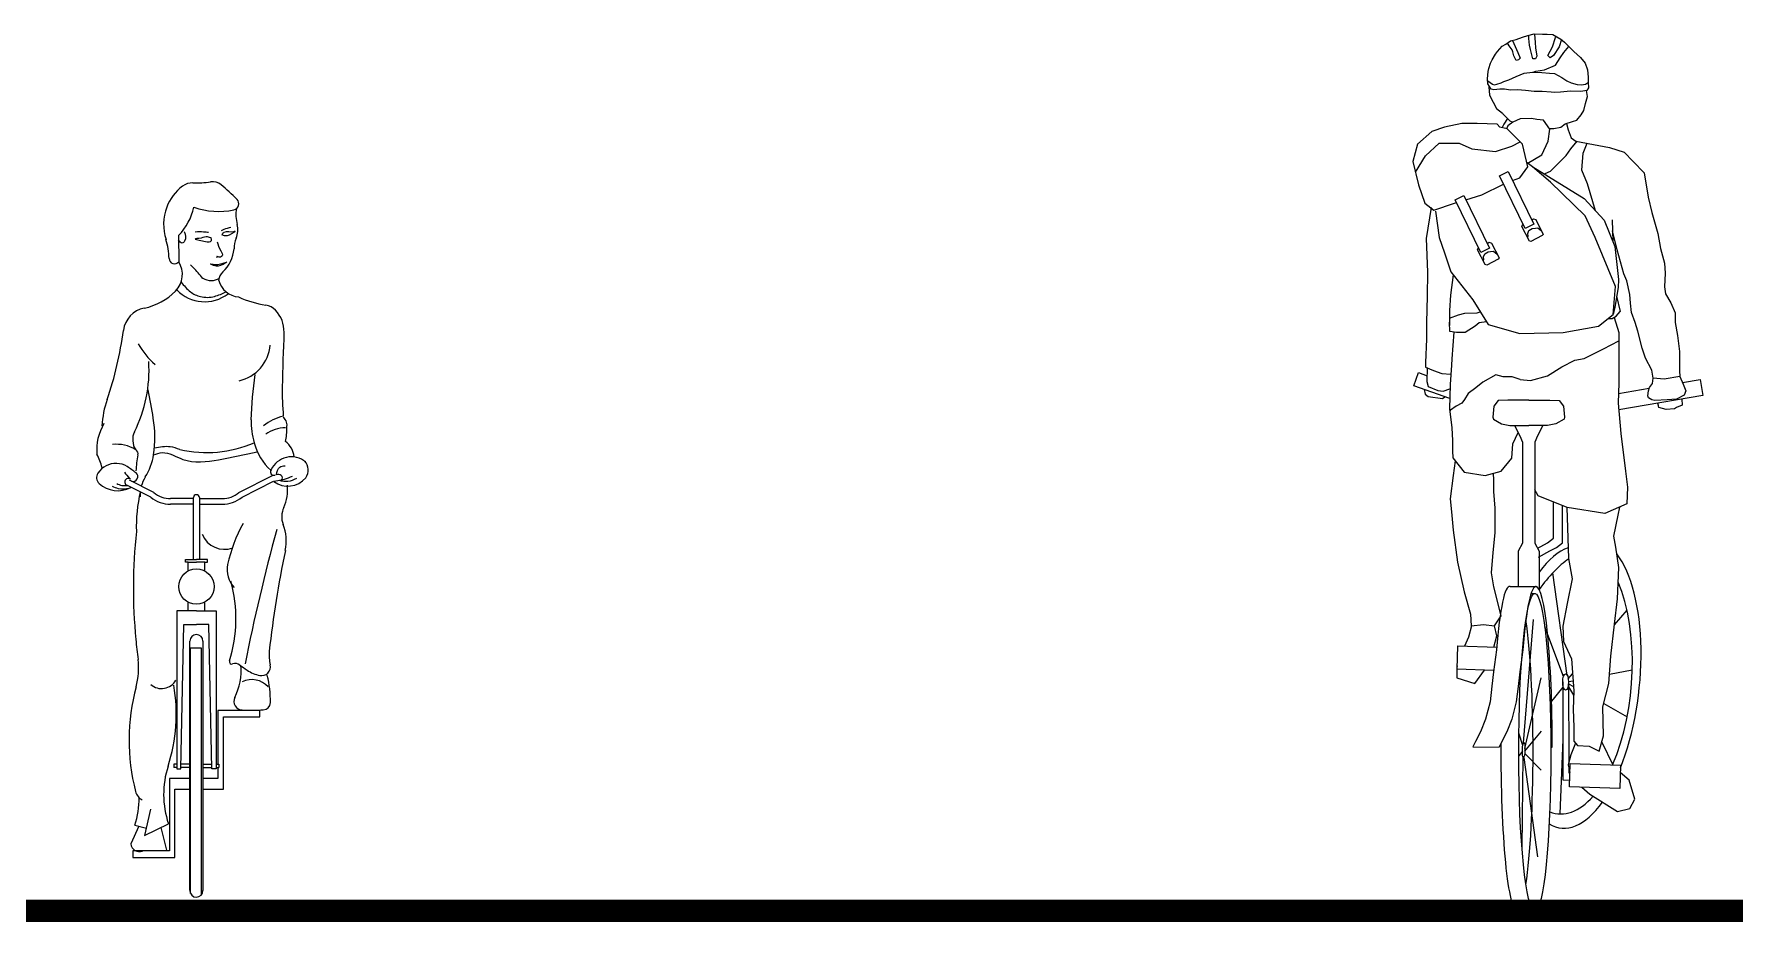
# Model space of a CAD drawing. Header units: millimetres. Extents: x 0 to 35, y -2 to 2.
# Drawn here: x 6.634 to 10.472, y -0.025 to 1.979 of the extents above; entities that cross this region are included whole.
import ezdxf

# ---------------------------------------------------------------- set-up
doc = ezdxf.new("R2010")
doc.units = ezdxf.units.MM
doc.layers.add('45-Biciklisti', color=7, linetype='Continuous')

# ---------------------------------------------------------------- blocks, each defined once
blk = doc.blocks.new('Cyclist 02 - Front view')
for p, q in [((-0.0402, 1.4935), (-0.0399, 1.4341)), ((-0.103, 0.9027), (-0.1567, 0.9301)), ((-0.0961, 0.9132), (-0.1511, 0.9413)), ((0.0961, 0.9132), (0.173, 0.9525)), ((0.103, 0.9027), (0.1741, 0.939)), ((-0.0067, 0.8996), (-0.0581, 0.8996)), ((-0.0067, 0.8871), (-0.0581, 0.8871)), ((-0.0067, 0.7624), (-0.0067, 0.9016)), ((0.0067, 0.9016), (0.0067, 0.7624)), ((0.0067, 0.8996), (0.0581, 0.8996)), ((0.0067, 0.8871), (0.0581, 0.8871)), ((-0.0247, 0.7559), (-0.0247, 0.7624)), ((-0.0247, 0.7624), (0, 0.7624)), ((-0.0187, 0.7559), (-0.0247, 0.7559)), ((-0.0187, 0.7559), (0, 0.7559)), ((-0.0187, 0.7363), (-0.0187, 0.7559)), ((0.0247, 0.7624), (0, 0.7624)), ((0.0187, 0.7559), (0, 0.7559)), ((0.0187, 0.7363), (0.0187, 0.7559)), ((0.0187, 0.7559), (0.0247, 0.7559)), ((0.0247, 0.7559), (0.0247, 0.7624)), ((-0.0187, 0.6462), (-0.0187, 0.6656)), ((0.0187, 0.6462), (0.0187, 0.6656)), ((0, 0.6462), (-0.0444, 0.6462)), ((-0.0444, 0.6462), (-0.0444, 0.2894)), ((-0.0351, 0.2894), (-0.028, 0.6155)), ((-0.028, 0.6155), (0, 0.6155)), ((0, 0.6462), (0.0444, 0.6462)), ((0.028, 0.6155), (0, 0.6155)), ((0.0351, 0.2894), (0.028, 0.6155)), ((0.0444, 0.6462), (0.0444, 0.2894)), ((-0.0148, 0.0147), (-0.0148, 0.5778)), ((0.0148, 0.5778), (0.0148, 0.0148)), ((-0.0133, 0.5625), (0.0108, 0.5625)), ((-0.0133, 0.205), (-0.0133, 0.5625)), ((0.0108, 0.5625), (0.0108, 0.0047)), ((0.1431, 0.4216), (0.0485, 0.4216)), ((0.0485, 0.4216), (0.0485, 0.2998)), ((0.061, 0.2437), (0.061, 0.4071)), ((0.061, 0.4071), (0.1431, 0.4071)), ((0.1431, 0.4071), (0.1431, 0.4216)), ((-0.0506, 0.2998), (-0.0506, 0.2927)), ((-0.0444, 0.2998), (-0.0506, 0.2998)), ((-0.0444, 0.2927), (-0.0506, 0.2927)), ((-0.0444, 0.2894), (-0.0351, 0.2894)), ((-0.0148, 0.2927), (-0.0351, 0.2927)), ((-0.0148, 0.2998), (-0.0349, 0.2998)), ((0.0148, 0.2998), (0.0349, 0.2998)), ((0.0148, 0.2927), (0.0351, 0.2927)), ((0.0444, 0.2894), (0.0351, 0.2894)), ((0.0444, 0.2998), (0.0506, 0.2998)), ((0.0444, 0.2927), (0.0506, 0.2927)), ((0.0485, 0.2927), (0.0485, 0.2675)), ((0.0506, 0.2998), (0.0506, 0.2927)), ((-0.0148, 0.2675), (-0.061, 0.2675)), ((-0.061, 0.2675), (-0.061, 0.1042)), ((-0.0485, 0.0896), (-0.0485, 0.2437)), ((-0.0485, 0.2437), (-0.0148, 0.2437)), ((0.0485, 0.2675), (0.0148, 0.2675)), ((0.0148, 0.2437), (0.061, 0.2437)), ((-0.1032, 0.1987), (-0.117, 0.1391)), ((-0.0133, 0.0082), (-0.0133, 0.205)), ((-0.1302, 0.1605), (-0.148, 0.12)), ((-0.1388, 0.1626), (-0.1124, 0.156)), ((-0.117, 0.1391), (-0.0631, 0.1658)), ((-0.0799, 0.1575), (-0.0675, 0.1063)), ((-0.061, 0.1042), (-0.1431, 0.1042)), ((-0.1431, 0.1042), (-0.1431, 0.0896)), ((-0.1431, 0.0896), (-0.0485, 0.0896))]:
    blk.add_line(p, q)
blk.add_circle((0, 0.7009), 0.04)
for centre, radius, start, end in [((-0.0086, 1.5737), 0.0384, 88.9539, 126.6528), ((-0.003, 1.8775), 0.2655, 268.9539, 277.5801), ((0.0361, 1.5833), 0.0313, 51.2415, 97.5801), ((0.0306, 1.521), 0.104, 126.6528, 159.7977), ((-0.1849, 1.308), 0.3843, 43.9624, 51.2415), ((0.0815, 1.565), 0.0142, 281.8556, 43.9624), ((0.0384, 1.5181), 0.1123, 159.7977, 197.7323), ((-0.1354, 1.5868), 0.1333, 315.5938, 347.2165), ((0.0504, 1.7131), 0.1656, 250.257, 281.8556), ((0.1734, 1.5398), 0.0842, 170.3634, 195.0061), ((0.0472, 1.506), 0.0465, 335.7668, 15.0061), ((-0.2099, 1.4387), 0.1483, 1.0186, 17.7323), ((0.0052, 1.4697), 0.0801, 312.8373, 355.3417), ((0.1375, 1.4654), 0.0525, 155.7668, 182.3257), ((-0.0494, 1.4416), 0.0121, 181.0186, 321.7529), ((-0.0851, 1.4053), 0.0536, 315.506, 32.3976), ((0.0332, 1.4298), 0.0381, 240.6113, 300.101), ((0.0797, 1.3893), 0.0296, 132.8373, 174.7449), ((0.1003, 1.4062), 0.052, 195.8127, 264.2714), ((-0.1446, 1.4638), 0.137, 281.3513, 315.506), ((0.0185, 1.4309), 0.0871, 223.8434, 307.423), ((0.1963, 1.5792), 0.2464, 245.7507, 260.7562), ((-0.106, 1.2715), 0.0591, 101.3513, 172.5433), ((0.1505, 1.2976), 0.0388, 43.9972, 80.7562), ((0.1291, 1.2769), 0.0687, 358.1662, 43.9972), ((-0.951, 1.3821), 0.793, 340.915, 352.5433), ((4.7464, 1.0664), 4.5535, 177.379, 178.9282), ((0.0293, 1.3401), 0.1847, 209.5731, 228.4588), ((0.0758, 1.2542), 0.0913, 282.9664, 354.8986), ((-0.419, 1.1893), 0.3121, 333.5256, 3.5328), ((0.9775, 1.0551), 0.8546, 171.6209, 178.4973), ((0.7907, 1.1404), 0.5971, 178.9282, 185.291), ((0.0089, 1.05), 0.2226, 160.915, 176.4186), ((-1.6059, 0.8344), 1.5287, 9.2791, 11.7243), ((-0.3595, 1.038), 0.2658, 351.4332, 9.2791), ((0.2915, 1.0739), 0.1683, 178.7859, 196.7257), ((0.2163, 0.9884), 0.099, 101.72, 130.725), ((0.1817, 1.065), 0.0228, 344.8981, 50.7086), ((-0.111, 1.01), 0.1139, 149.0044, 185.2269), ((-0.1039, 1.0324), 0.0399, 153.5256, 214.8149), ((0.1995, 0.988), 0.0711, 88.7756, 127.237), ((0.0846, 1.0536), 0.1193, 347.9242, 2.6289), ((-0.4259, 0.9046), 0.2228, 16.8667, 25.2365), ((-0.1799, 0.9401), 0.0819, 58.0687, 96.6544), ((-0.1423, 1.0005), 0.0107, 347.4039, 58.0687), ((0.0546, 0.9565), 0.191, 167.4039, 178.2608), ((-0.2259, 1.0179), 0.1307, 327.828, 351.4332), ((0.0232, 1.2749), 0.2714, 257.1425, 293.2501), ((0.253, 1.0577), 0.1268, 194.6991, 227.997), ((0.169, 0.9882), 0.0517, 5.915, 51.4017), ((-0.1808, 0.929), 0.0499, 88.7072, 145.8605), ((-0.1807, 0.9334), 0.0455, 57.1107, 88.7072), ((-0.2973, 0.753), 0.2603, 51.7822, 57.1107), ((0.1751, 0.96), 0.00782, 147.7305, 291.9268), ((0.2145, 0.9436), 0.0503, 50.3328, 155.7935), ((0.2219, 0.964), 0.0304, 324.8541, 41.9912), ((-0.2071, 0.9469), 0.0181, 145.8605, 227.8915), ((-0.1773, 0.9799), 0.0626, 227.8915, 297.6316), ((-0.1535, 0.937), 0.00818, 50.922, 254.4984), ((-0.143, 0.949), 0.0109, 252.573, 51.7822), ((-0.0525, 0.9087), 0.0742, 147.828, 165.2966), ((0.2065, 0.9802), 0.0526, 232.9308, 320.0679), ((0.2041, 0.7902), 0.1509, 94.456, 101.1762), ((0.1855, 0.9458), 0.00848, 323.1819, 124.2573), ((0.105, 0.9192), 0.1008, 336.6065, 6.0893), ((0.213, 0.836), 0.3486, 166.897, 181.7973), ((-0.0525, 0.9087), 0.0742, 175.4167, 183.9963), ((-0.0581, 0.9593), 0.0723, 231.6488, 270), ((-0.0581, 0.9593), 0.0598, 230.5198, 270), ((0, 0.9016), 0.00667, 0, 180), ((0.0581, 0.9593), 0.0598, 270, 309.4802), ((0.0581, 0.9593), 0.0723, 270, 308.3512), ((0.2385, 0.8583), 0.0461, 153.0048, 201.5746), ((1.0449, 0.6976), 1.1872, 173.8369, 185.6022), ((0.0632, 0.8386), 0.0536, 201.1644, 290.999), ((0.3869, 0.6836), 0.3234, 150.3762, 168.0371), ((4.2461, -0.2926), 4.2167, 164.5637, 168.7995), ((0.0997, 0.8034), 0.1031, 348.338, 21.5746), ((2.7291, 0.2607), 2.5817, 168.338, 173.4497), ((0.1275, 0.7386), 0.0583, 168.0371, 223.1855), ((-0.2292, 0.6291), 0.3185, 342.45, 15.2475), ((1.6705, 0.759), 1.8159, 185.6022, 187.0391), ((0, 0.5778), 0.0148, 0, 180), ((0.2742, 0.5475), 0.1102, 175.9575, 192.2177), ((-0.2909, 0.5168), 0.1605, 344.8759, 7.0391), ((0.0797, 0.5314), 0.00537, 162.45, 288.2624), ((0.0873, 0.5084), 0.0189, 54.2694, 108.2624), ((-0.0336, 0.5111), 0.1345, 333.3036, 5.4016), ((0.5271, 1.1199), 0.7344, 234.2694, 235.8205), ((0.1587, 0.5773), 0.0786, 235.8205, 258.4947), ((0.147, 0.5199), 0.02, 258.4947, 12.2177), ((-0.064, 0.4433), 0.2311, 358.9341, 14.3203), ((0.3103, 0.3543), 0.4623, 164.8759, 194.5269), ((-0.0786, 0.508), 0.0372, 229.0925, 330.5445), ((-0.4324, 0.4137), 0.387, 342.2286, 9.589), ((0.1252, 0.4406), 0.0503, 42.7669, 115.8327), ((0.104, 0.4419), 0.0195, 153.3036, 268.9341), ((0.1214, 1.3755), 0.9533, 268.9341, 271.7782), ((0.1504, 0.4393), 0.0166, 271.7782, 358.9341), ((0.1347, 0.2319), 0.2086, 162.2286, 198.4838), ((-0.1086, 0.2458), 0.0296, 194.5269, 242.4999), ((-0.3317, 0.2239), 0.2025, 342.3792, 0.1996), ((-0.1285, 0.1223), 0.0196, 186.6984, 290.7989), ((0, 0.0148), 0.0148, 180.568, 0)]:
    blk.add_arc(centre, radius, start, end)
for points in [[(-0.0274, 1.5021), (-0.0267, 1.4804), (-0.0324, 1.4762), (-0.0402, 1.4835)], [(0.0276, 1.4997), (0.0163, 1.501), (-0.0026, 1.501)], [(0.0776, 1.5114), (0.0622, 1.5066), (0.0558, 1.5034)], [(0.0583, 1.4964), (0.0629, 1.501), (0.0847, 1.5024), (0.0869, 1.5031), (0.074, 1.494), (0.0651, 1.4923), (0.0574, 1.4951)], [(0.0341, 1.4864), (0.025, 1.4903), (0.0104, 1.4875), (-0.0029, 1.4852), (0.0065, 1.4829), (0.0203, 1.4796), (0.0338, 1.4821), (0.034, 1.4854)], [(0.0467, 1.4792), (0.0549, 1.4587), (0.0583, 1.4473), (0.0491, 1.4449), (0.047, 1.4463), (0.0453, 1.4431)], [(0.0144, 1.3965), (-0.0071, 1.4211), (-0.0133, 1.427)], [(0.0314, 1.4293), (0.0449, 1.4246), (0.0651, 1.4312), (0.0686, 1.4336)], [(0.0314, 1.4293), (0.0448, 1.428), (0.0577, 1.4298), (0.0681, 1.4333)], [(-0.0344, 1.3881), (-0.0136, 1.3662), (0.0092, 1.3553), (0.0408, 1.3559), (0.0669, 1.3663)], [(-0.0967, 0.9984), (-0.0772, 1.0033), (-0.0308, 0.9881), (0.05, 0.9872), (0.1374, 1.0054)], [(-0.0372, 1.0102), (-0.0589, 1.0162), (-0.0948, 1.0134)], [(0.1808, 0.9528), (0.1883, 0.9706), (0.2, 0.9734)], [(-0.1903, 0.9279), (-0.1767, 0.9224), (-0.1514, 0.9229)], [(-0.1799, 0.9337), (-0.1683, 0.9293), (-0.1557, 0.9291)], [(-0.1625, 0.9594), (-0.1509, 0.9447)], [(0.2257, 0.945), (0.2066, 0.9381), (0.1872, 0.9402)], [(0.2164, 0.9493), (0.1982, 0.9427), (0.1923, 0.9407)]]:
    blk.add_spline(points, degree=3)
blk = doc.blocks.new('Cyclist 03 - Rear view')
for p, q in [((-0.0452, 1.9562), (-0.0345, 1.9633)), ((-0.0397, 1.9563), (-0.0407, 1.9591)), ((-0.0345, 1.9633), (-0.0216, 1.9668)), ((-0.0305, 1.9644), (-0.0181, 1.9375)), ((-0.0216, 1.9668), (-0.0074, 1.9718)), ((-0.0074, 1.9718), (0.004, 1.9754)), ((0.004, 1.9754), (0.0183, 1.979)), ((0.0064, 1.9685), (0.0064, 1.976)), ((0.0083, 1.9535), (0.0064, 1.9685)), ((0.0183, 1.979), (0.0375, 1.9789)), ((0.0196, 1.9789), (0.0206, 1.96)), ((0.0206, 1.96), (0.0215, 1.9478)), ((0.0375, 1.9789), (0.0479, 1.9789)), ((0.0479, 1.9789), (0.0611, 1.9775)), ((0.0601, 1.9497), (0.0667, 1.9713)), ((0.0611, 1.9775), (0.0789, 1.9676)), ((0.0667, 1.9713), (0.068, 1.9736)), ((0.0803, 1.9663), (0.0752, 1.9497)), ((0.0789, 1.9676), (0.0868, 1.9604)), ((0.0868, 1.9604), (0.096, 1.9512)), ((-0.0801, 1.9134), (-0.0758, 1.9205)), ((-0.0758, 1.9205), (-0.0687, 1.9334)), ((-0.0687, 1.9334), (-0.0644, 1.9398)), ((-0.0644, 1.9398), (-0.0537, 1.9512)), ((-0.0537, 1.9512), (-0.0452, 1.9562)), ((-0.0378, 1.9525), (-0.0397, 1.9563)), ((-0.0312, 1.9431), (-0.0378, 1.9525)), ((-0.0294, 1.9384), (-0.0312, 1.9431)), ((-0.0275, 1.9299), (-0.0294, 1.9384)), ((-0.0223, 1.9191), (-0.0275, 1.9299)), ((-0.0168, 1.9205), (-0.0223, 1.9191)), ((-0.0181, 1.9375), (-0.0133, 1.9243)), ((-0.0133, 1.9243), (-0.0168, 1.9205)), ((0.0102, 1.944), (0.0083, 1.9535)), ((0.0156, 1.9233), (0.0102, 1.944)), ((0.0218, 1.9226), (0.0156, 1.9233)), ((0.0215, 1.9478), (0.0246, 1.9288)), ((0.0246, 1.9288), (0.0218, 1.9226)), ((0.0494, 1.9302), (0.0601, 1.9497)), ((0.0549, 1.9253), (0.0494, 1.9302)), ((0.0625, 1.9308), (0.0549, 1.9253)), ((0.0752, 1.9497), (0.0625, 1.9308)), ((0.0667, 1.9083), (0.0771, 1.9252)), ((0.0771, 1.9252), (0.0856, 1.9375)), ((0.0856, 1.9375), (0.0967, 1.9505)), ((0.096, 1.9512), (0.1082, 1.9398)), ((0.1082, 1.9398), (0.1231, 1.9262)), ((0.1231, 1.9262), (0.1338, 1.9134)), ((-0.0865, 1.8778), (-0.0851, 1.8942)), ((-0.0851, 1.8942), (-0.0837, 1.9013)), ((-0.0837, 1.9013), (-0.0801, 1.9134)), ((-0.0388, 1.8753), (-0.0218, 1.8829)), ((-0.0218, 1.8829), (-0.0039, 1.8904)), ((-0.0039, 1.8904), (0.0149, 1.8932)), ((0.0149, 1.8932), (0.0356, 1.8923)), ((0.0166, 1.8931), (0.0225, 1.8951)), ((0.0225, 1.8951), (0.0422, 1.8979)), ((0.0356, 1.8923), (0.0535, 1.8904)), ((0.0422, 1.8979), (0.0667, 1.9083)), ((0.0535, 1.8904), (0.0648, 1.8895)), ((0.0648, 1.8895), (0.0809, 1.881)), ((0.0809, 1.881), (0.0922, 1.8735)), ((0.1338, 1.9134), (0.1388, 1.8984)), ((0.1388, 1.8984), (0.1402, 1.8813)), ((0.1402, 1.8813), (0.1402, 1.8699)), ((-0.0858, 1.8664), (-0.0865, 1.8778)), ((-0.0862, 1.8734), (-0.0755, 1.8659)), ((-0.0822, 1.8607), (-0.0858, 1.8664)), ((-0.0834, 1.8596), (-0.0823, 1.8413)), ((-0.0787, 1.8543), (-0.0822, 1.8607)), ((-0.0723, 1.8528), (-0.0787, 1.8543)), ((-0.0755, 1.8659), (-0.0717, 1.864)), ((-0.0587, 1.8543), (-0.0723, 1.8528)), ((-0.0717, 1.864), (-0.0652, 1.8659)), ((-0.0652, 1.8659), (-0.0557, 1.8687)), ((-0.048, 1.8543), (-0.0587, 1.8543)), ((-0.0557, 1.8687), (-0.0501, 1.8716)), ((-0.0501, 1.8716), (-0.0388, 1.8753)), ((-0.0345, 1.8521), (-0.048, 1.8543)), ((-0.0188, 1.8528), (-0.0345, 1.8521)), ((-0.0009, 1.8514), (-0.0188, 1.8528)), ((0.0183, 1.8493), (-0.0009, 1.8514)), ((0.0368, 1.8493), (0.0183, 1.8493)), ((0.0568, 1.8478), (0.0368, 1.8493)), ((0.0654, 1.8471), (0.0568, 1.8478)), ((0.0782, 1.8478), (0.0654, 1.8471)), ((0.1003, 1.85), (0.0782, 1.8478)), ((0.0922, 1.8735), (0.1025, 1.8687)), ((0.1238, 1.8493), (0.1003, 1.85)), ((0.1025, 1.8687), (0.1157, 1.865)), ((0.1157, 1.865), (0.1251, 1.864)), ((0.1374, 1.8514), (0.1238, 1.8493)), ((0.1251, 1.864), (0.1345, 1.8659)), ((0.1345, 1.8659), (0.1393, 1.8687)), ((0.1387, 1.8383), (0.1367, 1.8513)), ((0.141, 1.8578), (0.1374, 1.8514)), ((0.1393, 1.8687), (0.1403, 1.8694)), ((0.1402, 1.8699), (0.141, 1.8578)), ((-0.0823, 1.8413), (-0.0742, 1.825)), ((-0.0742, 1.825), (-0.0661, 1.8108)), ((-0.0661, 1.8108), (-0.0528, 1.8006)), ((0.1244, 1.7966), (0.1305, 1.8067)), ((0.1305, 1.8067), (0.1346, 1.822)), ((0.1346, 1.822), (0.1387, 1.8383)), ((-0.1834, 1.769), (-0.212, 1.7588)), ((-0.1446, 1.7772), (-0.1834, 1.769)), ((-0.1098, 1.7772), (-0.1446, 1.7772)), ((-0.0648, 1.7752), (-0.1098, 1.7772)), ((-0.0587, 1.769), (-0.0648, 1.7752)), ((-0.0423, 1.765), (-0.0587, 1.769)), ((-0.0496, 1.7755), (-0.0536, 1.7678)), ((-0.0528, 1.8006), (-0.0518, 1.7986)), ((-0.0518, 1.7986), (-0.0365, 1.7833)), ((-0.0418, 1.7886), (-0.0496, 1.7755)), ((-0.0406, 1.7721), (-0.0436, 1.7653)), ((-0.0294, 1.7803), (-0.0406, 1.7721)), ((-0.0365, 1.7833), (-0.0297, 1.7801)), ((-0.0131, 1.7874), (-0.0294, 1.7803)), ((0.0124, 1.7884), (-0.0131, 1.7874)), ((0.0246, 1.7864), (0.0124, 1.7884)), ((0.0399, 1.7843), (0.0246, 1.7864)), ((0.0541, 1.764), (0.0399, 1.7843)), ((0.053, 1.7655), (0.0633, 1.766)), ((0.0633, 1.766), (0.0786, 1.7691)), ((0.0786, 1.7691), (0.0888, 1.7762)), ((0.0888, 1.7762), (0.1051, 1.7813)), ((0.0919, 1.7772), (0.0956, 1.7624)), ((0.1051, 1.7813), (0.1152, 1.7843)), ((0.1152, 1.7843), (0.1244, 1.7966)), ((-0.2447, 1.7302), (-0.255, 1.6914)), ((-0.212, 1.7588), (-0.2447, 1.7302)), ((-0.2263, 1.7037), (-0.1957, 1.7323)), ((-0.1957, 1.7323), (-0.1507, 1.7323)), ((-0.1507, 1.7323), (-0.1221, 1.72)), ((-0.0076, 1.7302), (-0.0423, 1.765)), ((-0.0321, 1.7261), (-0.013, 1.7357)), ((0.0047, 1.6792), (-0.0076, 1.7302)), ((0.0358, 1.706), (0.0501, 1.7375)), ((0.0501, 1.7375), (0.0541, 1.764)), ((0.0956, 1.7624), (0.1021, 1.7449)), ((0.1011, 1.7202), (0.1158, 1.7368)), ((0.1021, 1.7449), (0.113, 1.7373)), ((0.113, 1.7373), (0.1643, 1.7275)), ((0.1291, 1.71), (0.1381, 1.7325)), ((0.1643, 1.7275), (0.1883, 1.7231)), ((-0.255, 1.6914), (-0.2427, 1.6383)), ((-0.2488, 1.6669), (-0.2263, 1.7037)), ((-0.1221, 1.72), (-0.0689, 1.7139)), ((-0.0689, 1.7139), (-0.0321, 1.7261)), ((0.0032, 1.6866), (0.0358, 1.706)), ((0.0552, 1.6693), (0.0909, 1.7049)), ((0.0909, 1.7049), (0.1011, 1.7202)), ((0.1266, 1.6718), (0.1291, 1.71)), ((0.1883, 1.7231), (0.2221, 1.7122)), ((0.2221, 1.7122), (0.2418, 1.6915)), ((0.2418, 1.6915), (0.2669, 1.6654)), ((-0.0592, 1.6591), (-0.0398, 1.6686)), ((-0.0015, 1.5404), (-0.0592, 1.6591)), ((-0.0398, 1.6686), (0.0179, 1.5499)), ((-0.03, 1.6483), (-0.0137, 1.6546)), ((-0.0137, 1.6546), (0.0047, 1.6792)), ((0.0149, 1.6792), (0.0025, 1.6882)), ((0.0029, 1.6864), (0.0032, 1.6866)), ((0.0558, 1.6444), (0.0149, 1.6792)), ((0.0153, 1.6789), (0.1314, 1.6077)), ((0.0433, 1.6643), (0.0552, 1.6693)), ((0.1393, 1.6412), (0.1266, 1.6718)), ((0.2669, 1.6654), (0.2756, 1.6109)), ((-0.2427, 1.6383), (-0.2284, 1.5974)), ((-0.1593, 1.6048), (-0.1399, 1.6143)), ((-0.1399, 1.6143), (-0.0822, 1.4956)), ((-0.1354, 1.6051), (-0.0996, 1.6158)), ((-0.0996, 1.6158), (-0.0505, 1.6403)), ((-0.0505, 1.6403), (-0.0501, 1.6405)), ((0.1335, 1.5688), (0.0558, 1.6444)), ((0.1568, 1.58), (0.1393, 1.6412)), ((-0.2284, 1.5974), (-0.2079, 1.5811)), ((-0.2136, 1.5878), (-0.2253, 1.5176)), ((-0.2079, 1.5811), (-0.1609, 1.5974)), ((-0.2039, 1.5791), (-0.1957, 1.5198)), ((-0.1609, 1.5974), (-0.1561, 1.5989)), ((-0.1016, 1.4862), (-0.1593, 1.6048)), ((0.1314, 1.6077), (0.1764, 1.5586)), ((0.2756, 1.6109), (0.2843, 1.576)), ((0.2843, 1.576), (0.2975, 1.5285)), ((-0.0095, 1.5447), (-0.0079, 1.5483)), ((0.008, 1.5115), (-0.0095, 1.5447)), ((-0.0079, 1.5483), (-0.0059, 1.5494)), ((0.0179, 1.5499), (-0.0015, 1.5404)), ((0.0041, 1.5288), (0.0068, 1.5357)), ((0.0068, 1.5357), (0.0142, 1.5402)), ((0.0132, 1.5596), (0.0172, 1.5617)), ((0.0142, 1.5402), (0.0218, 1.5411)), ((0.0172, 1.5617), (0.0222, 1.5601)), ((0.0218, 1.5411), (0.0267, 1.5416)), ((0.0222, 1.5601), (0.0391, 1.5265)), ((0.0267, 1.5416), (0.035, 1.5348)), ((0.156, 1.5198), (0.1335, 1.5688)), ((0.1764, 1.5586), (0.201, 1.4994)), ((0.1949, 1.5595), (0.1962, 1.5109)), ((-0.2253, 1.5176), (-0.2218, 1.4415)), ((-0.1957, 1.5198), (-0.1834, 1.4851)), ((-0.0874, 1.5063), (-0.0826, 1.5089)), ((-0.0826, 1.5089), (-0.0776, 1.5072)), ((-0.0776, 1.5072), (-0.0606, 1.4737)), ((0.0037, 1.5198), (0.0049, 1.523)), ((0.0049, 1.523), (0.0041, 1.5288)), ((0.0113, 1.5104), (0.008, 1.5115)), ((0.0369, 1.524), (0.0113, 1.5104)), ((0.0391, 1.5265), (0.0369, 1.524)), ((0.202, 1.4091), (0.156, 1.5198)), ((0.2058, 1.492), (0.1956, 1.5348)), ((0.201, 1.4994), (0.2086, 1.4253)), ((0.2975, 1.5285), (0.304, 1.4947)), ((-0.1834, 1.4851), (-0.1691, 1.4422)), ((-0.1092, 1.4919), (-0.1076, 1.4955)), ((-0.0917, 1.4586), (-0.1092, 1.4919)), ((-0.1076, 1.4955), (-0.1064, 1.4961)), ((-0.0822, 1.4956), (-0.1016, 1.4862)), ((-0.0961, 1.4669), (-0.0948, 1.4702)), ((-0.0957, 1.476), (-0.0929, 1.4829)), ((-0.0948, 1.4702), (-0.0957, 1.476)), ((-0.0929, 1.4829), (-0.0855, 1.4873)), ((-0.0884, 1.4575), (-0.0917, 1.4586)), ((-0.0628, 1.4712), (-0.0884, 1.4575)), ((-0.0855, 1.4873), (-0.0798, 1.488)), ((-0.0798, 1.488), (-0.0731, 1.4888)), ((-0.0731, 1.4888), (-0.0648, 1.4819)), ((-0.0606, 1.4737), (-0.0628, 1.4712)), ((0.2211, 1.438), (0.2058, 1.492)), ((0.304, 1.4947), (0.3128, 1.462)), ((0.3128, 1.462), (0.3139, 1.4391)), ((-0.2218, 1.4415), (-0.223, 1.3876)), ((-0.1638, 1.4353), (-0.1703, 1.3899)), ((-0.1691, 1.4422), (-0.12, 1.3789)), ((0.2086, 1.4253), (0.2079, 1.4069)), ((0.2277, 1.4217), (0.2211, 1.438)), ((0.2342, 1.3912), (0.2277, 1.4217)), ((0.3139, 1.4391), (0.3128, 1.4086)), ((-0.223, 1.3876), (-0.2242, 1.3279)), ((-0.1703, 1.3899), (-0.1726, 1.3548)), ((0.1969, 1.3462), (0.202, 1.4091)), ((0.2079, 1.4069), (0.201, 1.3625)), ((0.2047, 1.387), (0.2129, 1.3526)), ((0.2364, 1.3715), (0.2342, 1.3912)), ((0.3128, 1.4086), (0.3149, 1.3923)), ((0.3149, 1.3923), (0.3269, 1.3726)), ((-0.1726, 1.3548), (-0.1726, 1.3209)), ((-0.1726, 1.338), (-0.152, 1.3449)), ((-0.152, 1.3449), (-0.1379, 1.349)), ((-0.1379, 1.349), (-0.1096, 1.3496)), ((-0.12, 1.3789), (-0.0853, 1.3237)), ((-0.1096, 1.3496), (-0.1033, 1.3523)), ((0.1642, 1.3196), (0.1969, 1.3462)), ((0.201, 1.3625), (0.1969, 1.3462)), ((0.2036, 1.3423), (0.2129, 1.3526)), ((0.2386, 1.3508), (0.2364, 1.3715)), ((0.2462, 1.3279), (0.2386, 1.3508)), ((0.3269, 1.3726), (0.3368, 1.3497)), ((0.3368, 1.3497), (0.3368, 1.3279)), ((-0.2242, 1.3279), (-0.2242, 1.2904)), ((-0.1716, 1.3075), (-0.1726, 1.3284)), ((-0.1565, 1.3053), (-0.1716, 1.3075)), ((-0.1627, 1.3062), (-0.1669, 1.2457)), ((-0.1372, 1.3053), (-0.1565, 1.3053)), ((-0.1143, 1.3194), (-0.1372, 1.3053)), ((-0.1056, 1.3268), (-0.1143, 1.3194)), ((-0.0889, 1.3294), (-0.1056, 1.3268)), ((-0.0853, 1.3237), (-0.0137, 1.3033)), ((-0.0137, 1.3033), (0.0844, 1.3053)), ((0.0844, 1.3053), (0.1642, 1.3196)), ((0.1853, 1.3367), (0.1945, 1.3367)), ((0.1945, 1.3367), (0.2036, 1.3423)), ((0.1991, 1.3395), (0.2096, 1.305)), ((0.2096, 1.305), (0.2096, 1.2444)), ((0.2528, 1.3083), (0.2462, 1.3279)), ((0.2626, 1.2702), (0.2528, 1.3083)), ((0.3368, 1.3279), (0.3422, 1.2985)), ((-0.2242, 1.2904), (-0.2265, 1.2377)), ((0.1315, 1.2463), (0.1751, 1.2687)), ((0.1751, 1.2687), (0.2096, 1.2864)), ((0.2702, 1.2473), (0.2626, 1.2702)), ((0.3422, 1.2985), (0.3466, 1.2625)), ((-0.2265, 1.2377), (-0.2265, 1.2272)), ((-0.1676, 1.2313), (-0.1711, 1.1883)), ((-0.1669, 1.2457), (-0.1676, 1.2313)), ((0.0808, 1.2275), (0.1103, 1.2428)), ((0.1103, 1.2428), (0.1315, 1.2463)), ((0.2096, 1.2444), (0.2096, 1.192)), ((0.2844, 1.22), (0.2702, 1.2473)), ((0.3466, 1.2625), (0.3466, 1.2189)), ((-0.2526, 1.1852), (-0.2426, 1.215)), ((-0.2426, 1.215), (-0.223, 1.2077)), ((-0.2265, 1.2272), (-0.2085, 1.2199)), ((-0.2227, 1.226), (-0.2233, 1.1949)), ((-0.2233, 1.1949), (-0.2204, 1.1835)), ((-0.2085, 1.2199), (-0.1897, 1.2131)), ((-0.1897, 1.2131), (-0.1692, 1.2116)), ((-0.0973, 1.1933), (-0.1126, 1.1803)), ((-0.0678, 1.2098), (-0.0973, 1.1933)), ((-0.0513, 1.2051), (-0.0678, 1.2098)), ((-0.0313, 1.2051), (-0.0513, 1.2051)), ((-0.0132, 1.1996), (-0.0313, 1.2051)), ((-0.0132, 1.1996), (0.0106, 1.1971)), ((0.0106, 1.1971), (0.0489, 1.2074)), ((0.0489, 1.2074), (0.0808, 1.2275)), ((0.2096, 1.192), (0.208, 1.1461)), ((0.2787, 1.1813), (0.2858, 1.1899)), ((0.2869, 1.2026), (0.2844, 1.22)), ((0.2858, 1.1899), (0.2869, 1.2026)), ((0.3122, 1.1998), (0.2869, 1.2026)), ((0.3471, 1.2064), (0.3122, 1.1998)), ((0.3466, 1.2189), (0.3471, 1.2064)), ((0.3471, 1.2064), (0.3552, 1.189)), ((0.3536, 1.1924), (0.393, 1.1991)), ((0.393, 1.1991), (0.3992, 1.1629)), ((-0.1718, 1.1562), (-0.2526, 1.1852)), ((-0.2298, 1.177), (-0.2272, 1.1664)), ((-0.2272, 1.1664), (-0.2205, 1.1609)), ((-0.2205, 1.1609), (-0.1884, 1.1565)), ((-0.2204, 1.1835), (-0.1988, 1.1744)), ((-0.1988, 1.1744), (-0.1868, 1.1727)), ((-0.1884, 1.1565), (-0.1831, 1.1603)), ((-0.1868, 1.1727), (-0.1713, 1.1782)), ((-0.1711, 1.1883), (-0.1724, 1.133)), ((-0.1386, 1.1544), (-0.1445, 1.1461)), ((-0.1303, 1.1674), (-0.1386, 1.1544)), ((-0.1126, 1.1803), (-0.1303, 1.1674)), ((-0.0622, 1.1517), (-0.0721, 1.1392)), ((-0.041, 1.1529), (-0.0622, 1.1517)), ((0.0063, 1.1529), (-0.041, 1.1529)), ((0.0063, 1.1529), (0.0537, 1.1529)), ((0.0537, 1.1529), (0.0748, 1.1517)), ((0.0748, 1.1517), (0.0848, 1.1392)), ((0.2088, 1.1678), (0.2783, 1.1796)), ((0.3992, 1.1629), (0.2095, 1.1306)), ((0.2754, 1.1625), (0.2765, 1.1736)), ((0.2765, 1.1581), (0.2754, 1.1625)), ((0.2765, 1.1736), (0.2787, 1.1813)), ((0.2843, 1.1537), (0.2765, 1.1581)), ((0.2909, 1.1515), (0.2843, 1.1537)), ((0.3186, 1.1537), (0.2909, 1.1515)), ((0.3396, 1.1548), (0.3186, 1.1537)), ((0.3573, 1.1636), (0.3396, 1.1548)), ((0.3518, 1.1548), (0.3529, 1.1415)), ((0.3552, 1.189), (0.3606, 1.1736)), ((0.3606, 1.1736), (0.3573, 1.1636)), ((-0.1724, 1.133), (-0.1669, 1.0904)), ((-0.1704, 1.1297), (-0.1716, 1.1271)), ((-0.1574, 1.1391), (-0.1704, 1.1297)), ((-0.1445, 1.1461), (-0.1574, 1.1391)), ((-0.0721, 1.1392), (-0.0746, 1.1144)), ((-0.0746, 1.1144), (-0.0734, 1.1094)), ((0.0848, 1.1392), (0.0873, 1.1144)), ((0.0873, 1.1144), (0.086, 1.1094)), ((0.208, 1.1461), (0.2146, 1.0773)), ((0.2998, 1.136), (0.2976, 1.1456)), ((0.2976, 1.1456), (0.2981, 1.1396)), ((0.3164, 1.1316), (0.2998, 1.136)), ((0.3352, 1.1327), (0.3164, 1.1316)), ((0.3396, 1.136), (0.3352, 1.1327)), ((0.3529, 1.1415), (0.3396, 1.136)), ((-0.1669, 1.0904), (-0.1654, 1.0613)), ((-0.0734, 1.1094), (-0.0547, 1.0994)), ((-0.0547, 1.0994), (-0.036, 1.0957)), ((-0.036, 1.0957), (-0.0148, 1.0957)), ((-0.0298, 1.0544), (-0.0175, 1.0799)), ((-0.0254, 1.0957), (-0.0134, 1.0718)), ((-0.0148, 1.0957), (0.0063, 1.0957)), ((0.0275, 1.0957), (0.0063, 1.0957)), ((0.0381, 1.0957), (0.0261, 1.0718)), ((0.0487, 1.0957), (0.0275, 1.0957)), ((0.0674, 1.0994), (0.0487, 1.0957)), ((0.086, 1.1094), (0.0674, 1.0994)), ((0.2146, 1.0773), (0.2244, 0.9921)), ((-0.1654, 1.0613), (-0.1654, 1.0384)), ((-0.1654, 1.0384), (-0.1646, 1.0227)), ((-0.0314, 1.0216), (-0.0298, 1.0544)), ((-0.0134, 1.0718), (-0.0078, 1.0581)), ((-0.0078, 1.0581), (-0.0078, 0.8851)), ((-0.0078, 1.0581), (-0.0078, 1.0531)), ((0.0261, 1.0718), (0.0205, 1.0581)), ((0.0205, 1.0581), (0.0205, 1.0531)), ((0.0205, 1.0581), (0.0205, 0.8851)), ((-0.1646, 1.0227), (-0.1396, 0.9905)), ((-0.1594, 1.016), (-0.1642, 0.9823)), ((-0.056, 0.9921), (-0.0314, 1.0216)), ((-0.1642, 0.9823), (-0.1708, 0.9299)), ((-0.1396, 0.9905), (-0.0921, 0.9823)), ((-0.0921, 0.9823), (-0.056, 0.9921)), ((-0.0724, 0.9725), (-0.0734, 0.9874)), ((-0.0724, 0.9463), (-0.0724, 0.9725)), ((0.2244, 0.9921), (0.2293, 0.9561)), ((-0.1708, 0.9299), (-0.1675, 0.9004)), ((-0.0691, 0.9086), (-0.0724, 0.9463)), ((0.0276, 0.9364), (0.0205, 0.9504)), ((0.0932, 0.9102), (0.0276, 0.9364)), ((0.0621, 0.8409), (0.0621, 0.9227)), ((0.2293, 0.9561), (0.2277, 0.9184)), ((-0.1675, 0.9004), (-0.1642, 0.8594)), ((-0.0691, 0.8529), (-0.0691, 0.9086)), ((-0.0078, 0.8851), (-0.0078, 0.83)), ((0.0205, 0.8851), (0.0205, 0.83)), ((0.0825, 0.8307), (0.0825, 0.9145)), ((0.0923, 0.9106), (0.0965, 0.7955)), ((0.1785, 0.8971), (0.0932, 0.9102)), ((0.2277, 0.9184), (0.1785, 0.8971)), ((0.1982, 0.8454), (0.2081, 0.8929)), ((0.2081, 0.8929), (0.2118, 0.9115)), ((-0.1642, 0.8594), (-0.1544, 0.7873)), ((-0.074, 0.8086), (-0.0691, 0.8529)), ((0.2032, 0.8209), (0.1982, 0.8454)), ((-0.0773, 0.7628), (-0.074, 0.8086)), ((-0.0078, 0.83), (-0.0176, 0.8115)), ((-0.0176, 0.8115), (-0.0176, 0.7318)), ((0.0205, 0.83), (0.0302, 0.8115)), ((0.0265, 0.8186), (0.0335, 0.8225)), ((0.0284, 0.7981), (0.0539, 0.8124)), ((0.0302, 0.8115), (0.0302, 0.7248)), ((0.0335, 0.8225), (0.0488, 0.8307)), ((0.0488, 0.8307), (0.0621, 0.8409)), ((0.0539, 0.8124), (0.0692, 0.8205)), ((0.0692, 0.8205), (0.0825, 0.8307)), ((0.2097, 0.775), (0.2032, 0.8209)), ((-0.1544, 0.7873), (-0.1396, 0.7202)), ((0.0965, 0.7955), (0.1047, 0.7497)), ((0.2064, 0.7045), (0.2097, 0.775)), ((-0.0724, 0.7316), (-0.0773, 0.7628)), ((-0.056, 0.6661), (-0.0724, 0.7316)), ((-0.0358, 0.7318), (0.0233, 0.7318)), ((0.0934, 0.5316), (0.0605, 0.7626)), ((0.1047, 0.7497), (0.0932, 0.694)), ((-0.1396, 0.7202), (-0.1249, 0.6694)), ((0.0117, 0.7161), (0.0213, 0.7161)), ((0.0932, 0.694), (0.0835, 0.6423)), ((0.1999, 0.6472), (0.2064, 0.7045)), ((-0.1249, 0.6694), (-0.1232, 0.6432)), ((-0.0707, 0.6432), (-0.056, 0.6661)), ((-0.0052, 0.3794), (0.0172, 0.6578)), ((0.1997, 0.6453), (0.2282, 0.6787)), ((-0.1297, 0.6177), (-0.1384, 0.5975)), ((-0.123, 0.6432), (-0.1297, 0.6177)), ((-0.1232, 0.6432), (-0.0953, 0.6465)), ((-0.0953, 0.6465), (-0.0707, 0.6432)), ((-0.0722, 0.5954), (-0.0657, 0.621)), ((-0.0657, 0.621), (-0.071, 0.6432)), ((0.0849, 0.5289), (0.0424, 0.6408)), ((0.0835, 0.6423), (0.0851, 0.6079)), ((0.1917, 0.5751), (0.1999, 0.6472)), ((-0.1551, 0.5453), (-0.1534, 0.5979)), ((-0.1534, 0.5979), (-0.0656, 0.5952)), ((-0.0661, 0.5891), (-0.0734, 0.5396)), ((-0.0067, 0.589), (-0.014, 0.5395)), ((0.0851, 0.6079), (0.1031, 0.5686)), ((-0.1548, 0.5528), (-0.1559, 0.5489)), ((-0.1559, 0.5489), (-0.1559, 0.526)), ((-0.073, 0.5427), (-0.1551, 0.5453)), ((-0.1149, 0.5129), (-0.0932, 0.5433)), ((-0.0734, 0.5396), (-0.0772, 0.507)), ((-0.014, 0.5395), (-0.0178, 0.5068)), ((0.1031, 0.5686), (0.1081, 0.4965)), ((0.1868, 0.5129), (0.1917, 0.5751)), ((0.1885, 0.5344), (0.24, 0.5438)), ((-0.1559, 0.526), (-0.1149, 0.5129)), ((-0.0772, 0.507), (-0.0809, 0.4718)), ((-0.0178, 0.5068), (-0.0216, 0.4716)), ((-0.0022, 0.3666), (0.0342, 0.5263)), ((0.0832, 0.5047), (0.0546, 0.4699)), ((0.0832, 0.5172), (0.0832, 0.2958)), ((0.0957, 0.5234), (0.1054, 0.5348)), ((0.0961, 0.5194), (0.0971, 0.337)), ((0.0961, 0.5128), (0.1074, 0.5064)), ((0.0962, 0.5175), (0.1065, 0.5194)), ((0.0962, 0.5056), (0.1077, 0.4866)), ((0.1736, 0.4604), (0.1868, 0.5129)), ((-0.0809, 0.4718), (-0.091, 0.4328)), ((-0.0216, 0.4716), (-0.0316, 0.4327)), ((0.1081, 0.4965), (0.1064, 0.4555)), ((0.1755, 0.4679), (0.2284, 0.438)), ((-0.091, 0.4328), (-0.1023, 0.4039)), ((-0.0316, 0.4327), (-0.0429, 0.4038)), ((0.1064, 0.4555), (0.1081, 0.4146)), ((0.1753, 0.3949), (0.1736, 0.4604)), ((-0.1023, 0.4039), (-0.1136, 0.3826)), ((-0.0429, 0.4038), (-0.0543, 0.3824)), ((-0.007, 0.3731), (-0.016, 0.4008)), ((-0.0023, 0.3607), (0.0353, 0.4058)), ((0.0832, 0.3871), (0.0768, 0.2187)), ((0.1081, 0.4146), (0.1081, 0.3834)), ((0.1654, 0.3605), (0.1753, 0.3949)), ((-0.1136, 0.3826), (-0.1199, 0.37)), ((-0.1199, 0.37), (-0.0605, 0.3699)), ((-0.0543, 0.3824), (-0.0606, 0.3698)), ((-0.008, 0.3602), (-0.0162, 0.3499)), ((-0.007, 0.3491), (-0.0088, 0.1413)), ((-0.005, 0.3461), (0.0262, 0.1222)), ((-0.0019, 0.3546), (0.0342, 0.3174)), ((0.0564, 0.3698), (0.0594, 0.3698)), ((0.1015, 0.3523), (0.0951, 0.3299)), ((0.1122, 0.3785), (0.1015, 0.3523)), ((0.1081, 0.3834), (0.1163, 0.3736)), ((0.1163, 0.3736), (0.1425, 0.372)), ((0.1425, 0.372), (0.1654, 0.3605)), ((0.1713, 0.3811), (0.1963, 0.3295)), ((0.0951, 0.3299), (0.0995, 0.3127)), ((0.0971, 0.322), (0.0971, 0.3117)), ((0.0971, 0.3117), (0.0995, 0.3117)), ((0.0985, 0.2799), (0.1001, 0.3326)), ((0.1001, 0.3326), (0.2134, 0.329)), ((0.2134, 0.329), (0.2117, 0.2763)), ((0.2327, 0.295), (0.2129, 0.3127)), ((0.0832, 0.2958), (0.099, 0.2953)), ((0.2117, 0.2763), (0.0985, 0.2799)), ((0.1263, 0.279), (0.1441, 0.2638)), ((0.2458, 0.2524), (0.2327, 0.295)), ((0.1441, 0.2638), (0.2064, 0.2245)), ((0.2064, 0.2245), (0.2343, 0.2311)), ((0.2343, 0.2311), (0.2458, 0.2524)), ((-0.0208, 0), (0.0208, 0))]:
    blk.add_line(p, q)
for centre, major_axis, ratio, start_param, end_param in [((0.0983, 0.5209), (-0.0242, -0.302), 0.463164, 3.331443, 3.812625), ((0.0756, 0.4994), (-0.0976, -0.3138), 0.427091, 3.643489, 4.049724), ((0.1158, 0.5134), (-0.036, -0.3266), 0.427091, 7.277695, 9.006184), ((-0.037, 0.3738), (0, 0.3582), 0.101466, 6.249761, 7.209098), ((0.0223, 0.3737), (0, 0.3582), 0.101466, 6.249761, 7.209098), ((0.0231, 0.3736), (0, 0.3582), 0.101466, 4.701738, 6.288646), ((0.0983, 0.5209), (-0.0242, -0.302), 0.463164, 7.205638, 8.710655), ((-0.0201, 0.3581), (0, 0.3582), 0.101466, 10.010866, 11.980282), ((-0.0201, 0.3581), (0, 0.3582), 0.101466, 7.797951, 9.444182), ((0.1158, 0.5134), (-0.036, -0.3266), 0.427091, 6.080683, 6.942163), ((0.0983, 0.5209), (-0.0242, -0.302), 0.463164, 6.135613, 6.842284)]:
    blk.add_ellipse(centre, major_axis=major_axis, ratio=ratio, start_param=start_param, end_param=end_param)
for centre, major_axis, ratio in [((0.0201, 0.3581), (0, 0.3582), 0.101466), ((0.0897, 0.5164), (0, -0.0185), 0.350532), ((-0.005, 0.363), (0.0005, 0.0169), 0.165234)]:
    blk.add_ellipse(centre, major_axis=major_axis, ratio=ratio)

msp = doc.modelspace()

# ---------------------------------------------------------------- linework, layer by layer
at = {"const_width": 0.05}
msp.add_lwpolyline([(0, 0), (35, 0)], dxfattribs=at)

# ---------------------------------------------------------------- block references
at = {"layer": '45-Biciklisti'}
for name, p in [('Cyclist 03 - Rear view', (10, 0)), ('Cyclist 02 - Front view', (7, 0.031))]:
    msp.add_blockref(name, p, dxfattribs=at)

doc.saveas('drawing.dxf')
